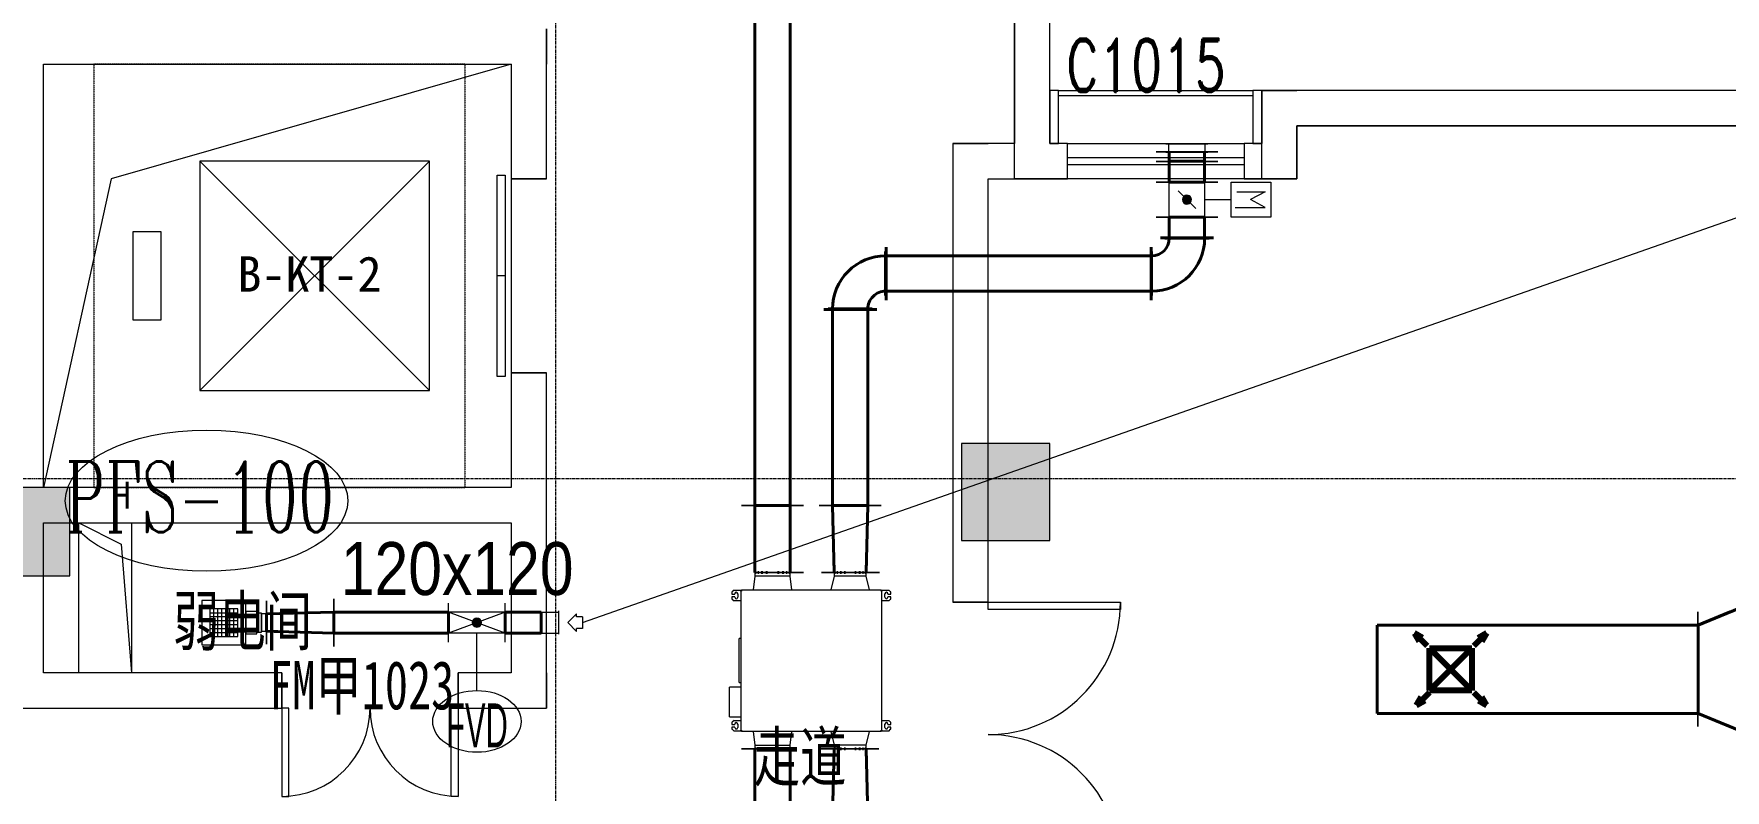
# Model space of a CAD drawing. Header units: millimetres. Extents: x 147592 to 200188, y -27981 to 8299.
# Drawn here: x 171046 to 180625, y -10465 to -6178 of the extents above; entities that cross this region are included whole.
import ezdxf

# ---------------------------------------------------------------- set-up
doc = ezdxf.new("R2010")
doc.units = ezdxf.units.MM
doc.linetypes.add('TJ Dash', pattern=[1.6, 1, -0.6])
doc.linetypes.add('轴网线', pattern=[22.24, 12.7, -3.18, 3.18, -3.18])
for name, color, linetype, lineweight in [('0-1', 7, 'Continuous', 5), ('M-EQPM-IDEN', 7, 'Continuous', 5), ('M-HVAC-CDFF-IDEN', 7, 'Continuous', 5)]:
    doc.layers.add(name, color=color, linetype=linetype, lineweight=lineweight)
for name, color, linetype, lineweight, true_color in [('0-2', 7, 'Continuous', 5, 0x515151), ('A-ANNO-NOTE-4', 7, 'Continuous', 5, 0xff8000), ('A-AREA-IDEN-1', 7, 'Continuous', 5, 0x515151), ('A-DETL-1', 7, 'Continuous', 5, 0x5151ff), ('A-DETL-GENF-1', 7, 'Continuous', 5, 0xa8a8a8), ('A-DETL-GENF-4', 7, 'Continuous', 13, 0xff8000), ('A-DETL-GENF-5', 7, 'Continuous', 5, 0xff8000), ('A-DETL-GENF-6', 3, 'Continuous', 80, 0x00ff00), ('A-DETL-GENF-7', 3, 'Continuous', 5, 0x00ff00), ('A-DETL-WIDE-1', 4, 'Continuous', 80, 0x00ffff), ('A-DETL-WIDE-3', 3, 'Continuous', 80, 0x00ff00), ('A-DETL-WIDE-5', 150, 'Continuous', 80, 0x007fff), ('A-DOOR-1', 7, 'Continuous', 5, 0x515151), ('A-DOOR-2', 7, 'Continuous', 5, 0x5151be), ('A-DOOR-IDEN-1', 7, 'Continuous', 5, 0x515151), ('A-FLOR-1', 7, 'Continuous', 5, 0x7f7f7f), ('A-GLAZ-1', 7, 'Continuous', 5, 0x515151), ('A-GLAZ-CWMG-1', 7, 'Continuous', 5, 0x515151), ('A-GLAZ-IDEN-1', 7, 'Continuous', 5, 0x515151), ('A-WALL-1', 7, 'Continuous', 5, 0x515151), ('G-ANNO-TEXT-1', 7, 'Continuous', 5, 0x515151), ('M-EQPM-1', 4, 'Continuous', 5, 0x00ffff), ('M-EQPM-2', 4, 'Continuous', 80, 0x00ffff), ('M-EQPM-IDEN-1', 3, 'Continuous', 5, 0x00ff00), ('M-HVAC-CDFF-1', 3, 'Continuous', 13, 0x00ff00), ('M-HVAC-CDFF-2', 7, 'Continuous', 13, 0xff8000), ('M-HVAC-CDFF-6', 150, 'Continuous', 80, 0x007fff), ('M-HVAC-DUCT-1', 7, 'Continuous', 40, 0xff8000), ('M-HVAC-DUCT-11', 3, 'Continuous', 80, 0x00ff00), ('M-HVAC-DUCT-12', 150, 'Continuous', 80, 0x007fff), ('M-HVAC-DUCT-13', 150, 'Continuous', 5, 0x007fff), ('M-HVAC-DUCT-2', 7, 'Continuous', 5, 0xff8000), ('M-HVAC-DUCT-3', 7, 'Continuous', 13, 0xff8000), ('M-HVAC-DUCT-4', 3, 'Continuous', 40, 0x00ff00), ('M-HVAC-DUCT-5', 3, 'Continuous', 5, 0x00ff00), ('M-HVAC-DUCT-6', 3, 'Continuous', 13, 0x00ff00), ('M-HVAC-DUCT-7', 6, 'Continuous', 40, 0xff00ff), ('M-HVAC-DUCT-8', 6, 'Continuous', 5, 0xff00ff), ('M-HVAC-DUCT-9', 150, 'Continuous', 40, 0x007fff), ('M-HVAC-DUCT-IDEN-1', 3, 'Continuous', 5, 0x00ff00), ('Q-SPCQ-1', 7, 'Continuous', 5, 0x515151), ('Q-SPCQ-2', 7, 'Continuous', 5, 0x51ffff), ('Q-SPCQ-3', 7, 'TJ Dash', 5, 0xff5151), ('S-GRID-1', 7, '轴网线', 5, 0x5151ff)]:
    doc.layers.add(name, color=color, linetype=linetype, lineweight=lineweight, true_color=true_color)
doc.styles.add('Arial Unicode MS', font='ARIALUNI.TTF', dxfattribs={"width": 0.5, "height": 250})
doc.styles.add('Complex', font='complex_.ttf', dxfattribs={"width": 0.6, "height": 400})
doc.styles.add('RomanD', font='romand__.ttf', dxfattribs={"width": 0.7, "height": 300})
doc.styles.add('TJ_FangSong_Narrow_1', font='', dxfattribs={"height": 300})
doc.styles.add('仿宋_3', font='', dxfattribs={"width": 0.7, "height": 275})
doc.styles.add('黑体', font='', dxfattribs={"height": 200})
doc.styles.get('TJ_FangSong_Narrow_1').set_extended_font_data('TJ_FangSong_Narrow')
doc.styles.get('仿宋_3').set_extended_font_data('FangSong')
doc.styles.get('黑体').set_extended_font_data('SimHei')

# ---------------------------------------------------------------- blocks, each defined once
blk = doc.blocks.new('电梯门 - 1100mm_入口宽度-1547718-10-004 四层空调通风平面图')
at = {"layer": 'Q-SPCQ-1'}
for p, q in [((-570, -180), (-570, -135)), ((-570, -135), (570, -135)), ((570, -180), (-570, -180)), ((0, -135), (0, -180)), ((570, -135), (570, -180))]:
    blk.add_line(p, q, dxfattribs=at)
blk = doc.blocks.new('左右推拉窗 - C1015-1399711-10-004 四层空调通风平面图')
at = {"layer": 'A-GLAZ-1'}
for p, q in [((-490.5, -166.9), (-490.5, 33.1)), ((-490.5, 33.1), (509.5, 33.1)), ((509.5, 33.1), (509.5, -166.9)), ((-490.5, -46.9), (509.5, -46.9)), ((509.5, -86.9), (-490.5, -86.9)), ((509.5, -166.9), (-490.5, -166.9))]:
    blk.add_line(p, q, dxfattribs=at)
blk = doc.blocks.new('TJ双扇平开门 - FMA1023-2632723-10-004 四层空调通风平面图')
at = {"layer": 'A-DOOR-1'}
for p, q in [((-500, 100), (-500, 600)), ((-500, 600), (-460, 600)), ((-460, 600), (-460, 100)), ((500, 600), (460, 600)), ((460, 600), (460, 100)), ((500, 100), (500, 600)), ((-460, 100), (-500, 100)), ((460, 100), (500, 100))]:
    blk.add_line(p, q, dxfattribs=at)
at = {"layer": 'A-DOOR-2'}
for centre, start, end in [((-500, 100), 0, 90), ((500, 100), 90, 180)]:
    blk.add_arc(centre, 500, start, end, dxfattribs=at)
blk = doc.blocks.new('TJ客梯 - 1300_1300 TYP2-2462550-10-004 四层空调通风平面图')
at = {"layer": 'Q-SPCQ-2'}
for p, q in [((250, 830), (-250, 830)), ((-250, 830), (-250, 670)), ((250, 670), (250, 830)), ((-250, 670), (250, 670)), ((-650, -850), (650, 450)), ((650, -850), (-650, 450)), ((650, 450), (-650, 450)), ((-650, 450), (-650, -850)), ((650, -850), (650, 450)), ((-650, -850), (650, -850))]:
    blk.add_line(p, q, dxfattribs=at)
at = {"layer": 'Q-SPCQ-3'}
for p, q in [((1200, 1050), (-1200, 1050)), ((-1200, 1050), (-1200, -1050)), ((1200, 1050), (-1200, 1050)), ((1200, -1050), (1200, 1050)), ((1200, -1050), (-1200, -1050)), ((1200, -1050), (-1200, -1050))]:
    blk.add_line(p, q, dxfattribs=at)
blk = doc.blocks.new('矩形竖梃 - 50_300mm 长方形-V72-10-004 四层空调通风平面图')
at = {"layer": 'A-GLAZ-CWMG-1'}
for p, q in [((-50, 0), (0, 0)), ((-50, -300), (-50, 0)), ((0, 0), (0, -300)), ((0, -300), (-50, -300))]:
    blk.add_line(p, q, dxfattribs=at)
blk = doc.blocks.new('矩形竖梃 - 50_300mm 长方形-V73-10-004 四层空调通风平面图')
at = {"layer": 'A-GLAZ-CWMG-1'}
for p, q in [((0, 0), (-50, 0)), ((-50, 0), (-50, -300)), ((0, -300), (0, 0)), ((-50, -300), (0, -300))]:
    blk.add_line(p, q, dxfattribs=at)
blk = doc.blocks.new('矩形竖梃 - 30mm 正方形-1917557-10-004 四层空调通风平面图')
at = {"layer": 'A-GLAZ-CWMG-1'}
for p, q in [((176850, -6500), (177950, -6500)), ((177950, -6530), (176850, -6530))]:
    blk.add_line(p, q, dxfattribs=at)
blk = doc.blocks.new('TJ双扇平开门 - M1523-1543865-10-004 四层空调通风平面图')
at = {"layer": 'A-DOOR-1'}
for p, q in [((-750, 100), (-750, 850)), ((-750, 850), (-710, 850)), ((-710, 850), (-710, 100)), ((750, 850), (710, 850)), ((710, 850), (710, 100)), ((750, 100), (750, 850)), ((-710, 100), (-750, 100)), ((710, 100), (750, 100))]:
    blk.add_line(p, q, dxfattribs=at)
at = {"layer": 'A-DOOR-2'}
for centre, start, end in [((-750, 100), 0, 90), ((750, 100), 90, 180)]:
    blk.add_arc(centre, 750, start, end, dxfattribs=at)
blk = doc.blocks.new('YXQH_AR_B9-20_rvt-1-10-004 四层空调通风平面图')
at = {"layer": 'A-DETL-GENF-1'}
h = blk.add_hatch(dxfattribs=at)
h.set_pattern_fill('FP_65', color=256, style=0, pattern_type=2)
h.set_pattern_definition([(7.754, (-466.58, -204.02), (12.15805, 332.8942), [3.353, -1548.768]), (7.754, (776.34, 218.05), (12.15805, 332.8942), [3.353, -1548.768]), (9.74, (363.8, 116.2), (0.0001, 1266.291), [3.353, -588.363]), (9.74, (339.6, 204.2), (0.0001, 1266.291), [3.353, -588.363]), (68.882, (225.66, -61.6), (-140.1373, 1041.8589), [3.353, -1089.337]), (68.882, (129, -106.5), (-140.1373, 1041.8589), [3.353, -1089.337]), (56.297, (-51.2, 131.2), (-734.4827, 622.86), [3.353, -470.742]), (56.297, (137.8, 331.9), (-734.4827, 622.86), [3.353, -470.742]), (137.416, (187.59, 94.08), (-3935.054568, 3543.459496), [73.913, -9804.313]), (8.512, (90.05, 79.41), (3117.572636, 564.982686), [98.632, -5356.38]), (236.294, (133.21, 144.14), (-4467.173774, -6768.804336), [77.802, -13192.636]), (128.267, (122.16, 220.01), (-6131.736673, 7665.37486), [53.462, -17810.517]), (9.74, (48.62, 207.58), (3069.14795, 643.06413), [74.582, -10350.37]), (233.414, (89.018, 261.96), (-20834.0959632, -28103.0884394), [67.74, -56173.655]), (67.8, (40.48, -52.28), (439.74679, 1441.63531), [50.851, -3807.912]), (307.846, (0, 0), (856.01581, -814.9391), [66.124, -2950.443]), (45, (0, 0), (-176.7767, 176.7767), []), (355, (0, 0), (578.509, 689.44), [60, -660]), (7.754, (0, 0), (12.15805, 332.8942), [3.353, -1548.768]), (7.754, (517.27, 396.9), (12.15805, 332.8942), [3.353, -1548.768]), (7.754, (1048.8, 804.78), (12.15805, 332.8942), [3.353, -1548.768]), (9.74, (-323, 0), (0.0001, 1266.291), [3.353, -588.363]), (9.74, (-83.4, -219.6), (0.0001, 1266.291), [3.353, -588.363]), (9.74, (298.5, -569.5), (0.0001, 1266.291), [3.353, -588.363]), (68.882, (645.7, -553.4), (-140.1373, 1041.8589), [3.353, -1089.337]), (68.882, (-12.15, -134.3), (-140.1373, 1041.8589), [3.353, -1089.337]), (68.882, (-223, 0), (-140.1373, 1041.8589), [3.353, -1089.337]), (56.297, (0, 0), (-734.4827, 622.86), [3.353, -470.742]), (56.297, (378.7, 49.9), (-734.4827, 622.86), [3.353, -470.742]), (56.297, (1010.3, 133), (-734.4827, 622.86), [3.353, -470.742])])
h.paths.add_polyline_path([(182900, -17650), (182950, -17650), (182950, -17150), (182450, -17150), (182450, -17650), (182750, -17650)], flags=0)
h.paths.add_polyline_path([(165043.6, -17650), (165500, -17650), (165500, -17150), (165000, -17150), (165000, -17650)], flags=0)
h.paths.add_polyline_path([(174100, -17650), (174275, -17650), (174275, -17150), (173750, -17150), (173750, -17650), (173900, -17650)], flags=0)
h.paths.add_polyline_path([(170750, -9250), (171250, -9250), (171250, -8750), (170750, -8750), (170750, -8950)], flags=0)
h.paths.add_polyline_path([(176334.7, -9050), (176800, -9050), (176800, -8500), (176300, -8500), (176300, -9050)], flags=0)
h.paths.add_polyline_path([(165000, -9000), (165500, -9000), (165500, -8500), (165000, -8500), (165000, -8753.4)], flags=0)
h.paths.add_polyline_path([(182500, -8950), (183000, -8950), (183000, -8450), (182500, -8450)], flags=0)
h.paths.add_polyline_path([(182750, -7000), (182950, -7000), (182950, -6500), (182550, -6500), (182550, -7000)], flags=0)
h.paths.add_polyline_path([(176200, -350), (176800, -350), (176800, 250), (176200, 250), (176200, -328.3)], flags=0)
h.paths.add_polyline_path([(165030.4, -250), (165500, -250), (165500, 250), (165000, 250), (165000, -250)], flags=0)
at = {"layer": '0-2'}
for p, q in [((173750, -6350), (171483.2, -7000)), ((171483.2, -7000), (171100, -8750)), ((171300, -8950), (171540.4, -9070.4)), ((171540.4, -9070.4), (171600, -9800))]:
    blk.add_line(p, q, dxfattribs=at)
at = {"layer": 'A-DETL-1'}
for p, q in [((176450, -8500), (176300, -8500)), ((176300, -8500), (176300, -9050)), ((176800, -8500), (176450, -8500)), ((176800, -9050), (176800, -8500)), ((171100, -8750), (170900, -8750)), ((171250, -8750), (171100, -8750)), ((171250, -8950), (171250, -8750)), ((171250, -9250), (171250, -8950)), ((176300, -9050), (176450, -9050)), ((176450, -9050), (176800, -9050)), ((170900, -9250), (171100, -9250)), ((171100, -9250), (171250, -9250))]:
    blk.add_line(p, q, dxfattribs=at)
at = {"layer": 'A-FLOR-1'}
for p, q in [((176600, -6800), (176600, -4750)), ((171100, -6350), (173750, -6350)), ((171100, -8750), (171100, -6350)), ((173750, -6350), (173750, -7000)), ((182750, -6700), (178200, -6700)), ((178200, -6700), (178200, -7000)), ((176600, -7000), (176600, -6800)), ((173750, -7000), (173750, -8100)), ((176900, -7000), (176600, -7000)), ((178200, -7000), (177900, -7000)), ((173750, -8100), (173750, -8750)), ((173750, -8750), (171100, -8750)), ((171300, -8950), (171600, -8950)), ((171300, -9800), (171300, -8950)), ((171600, -8950), (171600, -9800)), ((171600, -9800), (171300, -9800))]:
    blk.add_line(p, q, dxfattribs=at)
at = {"layer": 'A-WALL-1'}
for p, q in [((176800, -6800), (176800, -1350)), ((176800, -6500), (176800, -1350)), ((176600, -4750), (176600, -6800)), ((176600, -4750), (176600, -6800)), ((173950, -6350), (173950, -6150)), ((173950, -6150), (173950, -6350)), ((171100, -6350), (173750, -6350)), ((171100, -6350), (173750, -6350)), ((171100, -8750), (171100, -6350)), ((171100, -8750), (171100, -6350)), ((173750, -6350), (173750, -7000)), ((173750, -6350), (173750, -7000)), ((173950, -7000), (173950, -6350)), ((173950, -7000), (173950, -6350)), ((176800, -6800), (176800, -6500)), ((178200, -6500), (178000, -6500)), ((178000, -6500), (178000, -6800)), ((178000, -6500), (178200, -6500)), ((178000, -6500), (178000, -6800)), ((183150, -6500), (178200, -6500)), ((183150, -6500), (178200, -6500)), ((178200, -6700), (182750, -6700)), ((178200, -6700), (182750, -6700)), ((178200, -7000), (178200, -6700)), ((178200, -7000), (178200, -6700)), ((176450, -6800), (176250, -6800)), ((176250, -6800), (176250, -9400)), ((176250, -6800), (176450, -6800)), ((176250, -6800), (176250, -9400)), ((176600, -6800), (176450, -6800)), ((176600, -6800), (176450, -6800)), ((176900, -6800), (176800, -6800)), ((176850, -6800), (176800, -6800)), ((176900, -6800), (176850, -6800)), ((178000, -6800), (177900, -6800)), ((177950, -6800), (177900, -6800)), ((178000, -6800), (177950, -6800)), ((178000, -7000), (178000, -6800)), ((173750, -7000), (173950, -7000)), ((173950, -7000), (173750, -7000)), ((176450, -9400), (176450, -7000)), ((176450, -9400), (176450, -7000)), ((176450, -7000), (176600, -7000)), ((176450, -7000), (176600, -7000)), ((176600, -7000), (176800, -7000)), ((176800, -7000), (176600, -7000)), ((176800, -7000), (176900, -7000)), ((176800, -7000), (176900, -7000)), ((177900, -7000), (178000, -7000)), ((177900, -7000), (178000, -7000)), ((178000, -7000), (178200, -7000)), ((178200, -7000), (178000, -7000)), ((173950, -8100), (173750, -8100)), ((173750, -8100), (173750, -8750)), ((173750, -8100), (173950, -8100)), ((173750, -8100), (173750, -8750)), ((173950, -9800), (173950, -8100)), ((173950, -9800), (173950, -8100)), ((173750, -8750), (171100, -8750)), ((173750, -8750), (171100, -8750)), ((171100, -8950), (173750, -8950)), ((171100, -8950), (173750, -8950)), ((171100, -9800), (171100, -8950)), ((171100, -9800), (171100, -8950)), ((173750, -8950), (173750, -9800)), ((173750, -8950), (173750, -9800)), ((176250, -9400), (176450, -9400)), ((176450, -9400), (176250, -9400)), ((172450, -9800), (171100, -9800)), ((172450, -9800), (171100, -9800)), ((172450, -10000), (172450, -9800)), ((172450, -9800), (172450, -10000)), ((173750, -9800), (173450, -9800)), ((173450, -9800), (173450, -10000)), ((173450, -10000), (173450, -9800)), ((173750, -9800), (173450, -9800)), ((173950, -10000), (173950, -9800)), ((173950, -9800), (173950, -10000)), ((169550, -10000), (172450, -10000)), ((169550, -10000), (172450, -10000)), ((173450, -10000), (173950, -10000)), ((173450, -10000), (173950, -10000))]:
    blk.add_line(p, q, dxfattribs=at)
at = {"layer": 'S-GRID-1'}
for p, q in [((174000, 7499.5), (174000, -27181.2)), ((199000.7, -8700), (148525.8, -8700))]:
    blk.add_line(p, q, dxfattribs=at)
at = {"layer": '0-2'}
for name, p, rotation in [('TJ客梯 - 1300_1300 TYP2-2462550-10-004 四层空调通风平面图', (172436.5, -7550), 89.99999999999878), ('电梯门 - 1100mm_入口宽度-1547718-10-004 四层空调通风平面图', (173850, -7550), 270), ('TJ双扇平开门 - M1523-1543865-10-004 四层空调通风平面图', (176350, -10150), 270), ('TJ双扇平开门 - FMA1023-2632723-10-004 四层空调通风平面图', (172950, -9900), 180)]:
    blk.add_blockref(name, p, dxfattribs=dict(at, rotation=rotation))
at = {"layer": '0-2', "extrusion": (0, 0, -1)}
blk.add_blockref('矩形竖梃 - 50_300mm 长方形-V72-10-004 四层空调通风平面图', (-176800, -6500), dxfattribs=at)
at = {"layer": '0-2'}
for name, p in [('矩形竖梃 - 30mm 正方形-1917557-10-004 四层空调通风平面图', (0, 0)), ('矩形竖梃 - 50_300mm 长方形-V73-10-004 四层空调通风平面图', (178000, -6500)), ('左右推拉窗 - C1015-1399711-10-004 四层空调通风平面图', (177390.5, -6833.1))]:
    blk.add_blockref(name, p, dxfattribs=at)
at = {"layer": 'A-AREA-IDEN-1', "char_height": 275, "attachment_point": 1, "style": '仿宋_3'}
for s, insert, width in [('弱电间', (171834, -9368.5), 1043.797), ('走道', (175122.9, -10137.9), 695.865)]:
    blk.add_mtext(s, dxfattribs=dict(at, insert=insert, width=width))
at = {"layer": 'A-DOOR-IDEN-1', "insert": (172378.8, -9731.8), "char_height": 275, "width": 1391.729, "attachment_point": 1, "style": '仿宋_3'}
blk.add_mtext('FM甲1023', dxfattribs=at)
at = {"layer": 'A-GLAZ-IDEN-1', "insert": (176890, -6206.5), "char_height": 300, "width": 1217.763, "attachment_point": 1, "style": 'RomanD'}
blk.add_mtext('C1015', dxfattribs=at)
at = {"layer": 'G-ANNO-TEXT-1', "insert": (172199, -7439.5), "char_height": 200, "width": 1106.329, "attachment_point": 1, "style": '黑体'}
blk.add_mtext('B-KT-2', dxfattribs=at)
blk = doc.blocks.new('M_VD吊顶导管式风机 - PFS-100-2905593-10-004 四层空调通风平面图')
at = {"layer": 'M-EQPM-1'}
for p, q in [((125, 125), (-125, 125)), ((-125, 125), (-125, -125)), ((125, -125), (125, 125)), ((79, 79), (-79, 79)), ((-79, 79), (-79, -79)), ((-79, 56.4), (79, 56.4)), ((-79, 33.9), (79, 33.9)), ((-79, 11.3), (79, 11.3)), ((-56.4, -79), (-56.4, 79)), ((-33.9, -79), (-33.9, 79)), ((-11.3, -79), (-11.3, 79)), ((11.3, -79), (11.3, 79)), ((33.9, -79), (33.9, 79)), ((56.4, -79), (56.4, 79)), ((79, -79), (79, 79)), ((187, 63), (125, 63)), ((125, 63), (125, -63)), ((187, -63), (187, 63)), ((212, 54), (187, 54)), ((187, 54), (187, -54)), ((212, -54), (212, 54)), ((242, 49), (212, 49)), ((212, 49), (212, -49)), ((-79, -11.3), (79, -11.3)), ((-79, -33.9), (79, -33.9)), ((-79, -56.4), (79, -56.4)), ((-79, -79), (79, -79)), ((125, -63), (187, -63)), ((187, -54), (212, -54)), ((212, -49), (242, -49)), ((-125, -125), (125, -125))]:
    blk.add_line(p, q, dxfattribs=at)
blk = doc.blocks.new('过渡件_天圆地方_长度 - 45 度-2905594-10-004 四层空调通风平面图')
at = {"layer": 'M-HVAC-DUCT-1'}
for p, q in [((380, 49), (0, 60)), ((0, -60), (0, 60)), ((293.7, 51.5), (380, 49)), ((380, 49), (380, 0)), ((380, 0), (380, -49)), ((0, -60), (380, -49)), ((380, -49), (293.7, -51.5))]:
    blk.add_line(p, q, dxfattribs=at)
at = {"layer": 'M-HVAC-DUCT-2'}
for p, q in [((0, 135), (0, 60)), ((0, -135), (0, 135)), ((380, -124), (380, 121.9)), ((380, 121.9), (380, 49.8)), ((0, -60), (0, -135)), ((380, -49.3), (380, -124))]:
    blk.add_line(p, q, dxfattribs=at)
blk = doc.blocks.new('AH_单层格栅风口_叶片水平 - 标准-2905595-10-004 四层空调通风平面图')
at = {"layer": 'M-HVAC-CDFF-2'}
for p, q in [((173920, -9455.2), (174020, -9455.2)), ((174020, -9581.2), (174020, -9449.2)), ((174070, -9515.2), (174120, -9465.2)), ((174120, -9481.9), (174120, -9465.2)), ((174153.3, -9481.9), (174120, -9481.9)), ((174153.3, -9481.9), (174153.3, -9548.5)), ((173920, -9575.2), (174020, -9575.2)), ((174070, -9515.2), (174120, -9565.2)), ((174120, -9565.2), (174120, -9548.5)), ((174153.3, -9548.5), (174120, -9548.5))]:
    blk.add_line(p, q, dxfattribs=at)
blk = doc.blocks.new('防火阀_70_-矩形 - FVD-V81-10-004 四层空调通风平面图')
at = {"layer": 'A-DETL-GENF-4'}
blk.add_hatch(color=256, dxfattribs=at).paths.add_polyline_path([(0, 25), (-6.5, 24.1), (-12.5, 21.7), (-17.7, 17.7), (-21.7, 12.5), (-24.1, 6.5), (-25, 0), (-24.1, -6.5), (-21.7, -12.5), (-17.7, -17.7), (-12.5, -21.7), (-6.5, -24.1), (0, -25), (6.5, -24.1), (12.5, -21.7), (17.7, -17.7), (21.7, -12.5), (24.1, -6.5), (25, 0), (24.1, 6.5), (21.7, 12.5), (17.7, 17.7), (12.5, 21.7), (6.5, 24.1)], flags=0)
at = {"layer": 'A-DETL-GENF-5'}
for p, q in [((-160, 110), (-160, -110)), ((160, 110), (160, -110)), ((-160, -60), (160, 60)), ((-160, 60), (160, -60)), ((-160, 60), (160, 60)), ((-160, -60), (160, -60))]:
    blk.add_line(p, q, dxfattribs=at)
blk.add_circle((0, 0), 25, dxfattribs=at)
for start, end in [(360, 180), (180, 360)]:
    blk.add_arc((0, 0), 25, start, end, dxfattribs=at)
at = {"layer": 'M-HVAC-DUCT-3'}
blk.add_line((0, 385), (0, 60), dxfattribs=at)
blk = doc.blocks.new('过渡件_天圆地方_长度 - 45 度-V87-10-004 四层空调通风平面图')
at = {"layer": 'M-HVAC-DUCT-1'}
for p, q in [((380, 100), (0, 100)), ((0, -100), (0, 100)), ((289.2, 100), (380, 100)), ((380, 95.1), (380, 92.7)), ((380, 83.5), (380, 77)), ((380, 63.8), (380, 55.1)), ((380, 37.5), (380, 28)), ((380, -28.7), (380, -37.5)), ((380, -55.1), (380, -63.8)), ((380, -77), (380, -83.5)), ((380, -92.7), (380, -95.1)), ((0, -100), (380, -100)), ((380, -100), (289, -100))]:
    blk.add_line(p, q, dxfattribs=at)
at = {"layer": 'M-HVAC-DUCT-2'}
for p, q in [((0, 100), (0, 175)), ((0, 175), (0, -175)), ((380, 175), (380, -100.2)), ((380, 100.2), (380, 175)), ((0, -175), (0, -100))]:
    blk.add_line(p, q, dxfattribs=at)
blk = doc.blocks.new('W_外墙防雨百叶 - W_外墙防雨百叶-V82-10-004 四层空调通风平面图')
at = {"layer": 'M-HVAC-CDFF-1'}
for p, q in [((119.05, 51), (-119.05, 51)), ((-119.05, 51), (-119.05, 47.825)), ((-119.05, 47.825), (119.05, 47.825)), ((119.05, 3.175), (-119.05, 3.175)), ((-119.05, 3.175), (-119.05, 0)), ((-119.05, 0), (119.05, 0)), ((-103.175, 47.825), (-103.175, 3.175)), ((103.175, 47.825), (103.175, 3.175)), ((119.05, 51), (119.05, 47.825)), ((119.05, 3.175), (119.05, 0))]:
    blk.add_line(p, q, dxfattribs=at)
blk = doc.blocks.new('电动多叶调节风阀-矩形 - 标准-2993459-10-004 四层空调通风平面图')
at = {"layer": 'A-DETL-GENF-6'}
blk.add_hatch(color=256, dxfattribs=at).paths.add_polyline_path([(0, -25), (6.5, -24.1), (12.5, -21.7), (17.7, -17.7), (21.7, -12.5), (24.1, -6.5), (25, 0), (24.1, 6.5), (21.7, 12.5), (17.7, 17.7), (12.5, 21.7), (6.5, 24.1), (0, 25), (-6.5, 24.1), (-12.5, 21.7), (-17.7, 17.7), (-21.7, 12.5), (-24.1, 6.5), (-25, 0), (-24.1, -6.5), (-21.7, -12.5), (-17.7, -17.7), (-12.5, -21.7), (-6.5, -24.1)], flags=0)
at = {"layer": 'A-DETL-GENF-7'}
blk.add_line((-49.5, -49.5), (49.5, 49.5), dxfattribs=at)
for start, end in [(360, 180), (180, 360)]:
    blk.add_arc((0, 0), 25, start, end, dxfattribs=at)
at = {"layer": 'M-HVAC-DUCT-6'}
for p, q in [((-100, 250), (-100, 475)), ((-100, 475), (100, 475)), ((-45, 443), (0, 360.4)), ((-45, 282), (-45, 443)), ((45, 443), (0, 360.4)), ((45, 273), (45, 443)), ((100, 475), (100, 250)), ((100, 250), (-100, 250)), ((0, 100), (0, 250)), ((-100, 100), (-100, 175)), ((-100, 175), (-100, -175)), ((-100, -100), (-100, 100)), ((-100, 100), (100, 100)), ((-100, 100), (100, 100)), ((100, 100), (100, 175)), ((100, 175), (100, -175)), ((100, 100), (100, -100)), ((-100, -175), (-100, -100)), ((100, -100), (-100, -100)), ((100, -100), (-100, -100)), ((100, -175), (100, -100))]:
    blk.add_line(p, q, dxfattribs=at)
blk = doc.blocks.new('弯头_矩形弯头_弧形_法兰 - 1_0 W-V86-10-004 四层空调通风平面图')
at = {"layer": 'M-HVAC-DUCT-4'}
for p, q in [((-150, 203), (-125, 203)), ((150, 203), (-150, 203)), ((-125, 203), (125, 203)), ((-125, 200), (-125, 203)), ((125, 200), (-125, 200)), ((125, 203), (125, 200)), ((125, 203), (150, 203)), ((-203, 125), (-203, 150)), ((-203, 150), (-203, -150)), ((-203, -125), (-203, 125)), ((-203, 125), (-200, 125)), ((-200, 125), (-200, -125)), ((-203, -150), (-203, -125)), ((-200, -125), (-203, -125))]:
    blk.add_line(p, q, dxfattribs=at)
for radius in [100, 300]:
    blk.add_arc((-200, 200), radius, 270, 0, dxfattribs=at)
blk = doc.blocks.new('过渡件_天圆地方_长度 - 45 度-V88-10-004 四层空调通风平面图')
at = {"layer": 'M-HVAC-DUCT-4'}
for p, q in [((380, 90), (0, 100)), ((0, -100), (0, 100)), ((292.6, 92.3), (380, 90)), ((380, 85.6), (380, 83.4)), ((380, 75.1), (380, 69.3)), ((380, 57.4), (380, 49.6)), ((380, 33.7), (380, 25.8)), ((0, -100), (380, -90)), ((380, -90), (292.6, -92.3)), ((380, -25.8), (380, -33.7)), ((380, -49.6), (380, -57.4)), ((380, -69.3), (380, -75.1)), ((380, -83.4), (380, -85.6))]:
    blk.add_line(p, q, dxfattribs=at)
at = {"layer": 'M-HVAC-DUCT-5'}
for p, q in [((0, 100), (0, 175)), ((0, 175), (0, -175)), ((380, 165), (380, -162.7)), ((380, 90.2), (380, 165)), ((380, -162.7), (380, -91.2)), ((0, -175), (0, -100))]:
    blk.add_line(p, q, dxfattribs=at)
blk = doc.blocks.new('过渡件_天圆地方_长度 - 45 度-V90-10-004 四层空调通风平面图')
at = {"layer": 'M-HVAC-DUCT-4'}
for p, q in [((380, 100), (0, 100)), ((0, -100), (0, 100)), ((289.2, 100), (380, 100)), ((380, 95.1), (380, 92.7)), ((380, 83.5), (380, 77)), ((380, 63.8), (380, 55.1)), ((380, 37.5), (380, 28.7)), ((380, -28), (380, -37.5)), ((380, -55.1), (380, -63.8)), ((380, -77), (380, -83.5)), ((380, -92.7), (380, -95.1)), ((0, -100), (380, -100)), ((380, -100), (289, -100))]:
    blk.add_line(p, q, dxfattribs=at)
at = {"layer": 'M-HVAC-DUCT-5'}
for p, q in [((0, 100), (0, 175)), ((0, 175), (0, -175)), ((380, 175), (380, -100.2)), ((380, 100.2), (380, 175)), ((0, -175), (0, -100))]:
    blk.add_line(p, q, dxfattribs=at)
blk = doc.blocks.new('过渡件_天圆地方_长度 - 45 度-V91-10-004 四层空调通风平面图')
at = {"layer": 'M-HVAC-DUCT-7'}
for p, q in [((380, 90), (0, 100)), ((0, -100), (0, 100)), ((292.6, 92.3), (380, 90)), ((380, 85.6), (380, 83.4)), ((380, 75.1), (380, 69.3)), ((380, 57.4), (380, 49.6)), ((380, 33.7), (380, 25.8)), ((0, -100), (380, -90)), ((380, -90), (292.6, -92.3)), ((380, -25.8), (380, -33.7)), ((380, -49.6), (380, -57.4)), ((380, -69.3), (380, -75.1)), ((380, -83.4), (380, -85.6))]:
    blk.add_line(p, q, dxfattribs=at)
at = {"layer": 'M-HVAC-DUCT-8'}
for p, q in [((0, 100), (0, 175)), ((0, 175), (0, -175)), ((380, 165), (380, -162.7)), ((380, 90.2), (380, 165)), ((380, -162.7), (380, -91.2)), ((0, -175), (0, -100))]:
    blk.add_line(p, q, dxfattribs=at)
blk = doc.blocks.new('M_全热交换器-VAM系列普通型 - VAM400GMVE-2980513-10-004 四层空调通风平面图')
at = {"layer": 'A-DETL-WIDE-1'}
for p, q in [((-124.6, -408), (-124.7, -408)), ((-124.7, -408), (-124.6, -408)), ((124.6, -408), (124.7, -408)), ((124.7, -408), (124.6, -408)), ((149.7, -464), (149.5, -464)), ((319.2, -464), (319, -464))]:
    blk.add_line(p, q, dxfattribs=at)
at = {"layer": 'M-EQPM-1'}
for p, q in [((-389.2, 448), (-399.2, 438)), ((-399.2, 402), (-399.2, 438)), ((-399.2, 400), (-399.2, 402)), ((-399.2, 400), (-394.2, 400)), ((-394.2, 400), (-399.2, 400)), ((-399.2, 395), (-399.2, -395)), ((394.2, 400), (-394.2, 400)), ((-376.2, 450), (-389.2, 450)), ((-389.2, 450), (-389.2, 448)), ((-376.2, 450), (-389.2, 450)), ((-379.2, 433), (-376.2, 433)), ((-359.2, 417), (-379.2, 417)), ((-376.2, 448), (-376.2, 450)), ((-376.2, 433), (-376.2, 448)), ((-349.2, 450), (-362.2, 450)), ((-362.2, 450), (-362.2, 448)), ((-349.2, 450), (-362.2, 450)), ((-362.2, 448), (-362.2, 433)), ((-362.2, 433), (-359.2, 433)), ((-349.2, 448), (-349.2, 450)), ((-339.2, 438), (-349.2, 448)), ((-339.2, 438), (-339.2, 402)), ((-339.2, 402), (-339.2, 400)), ((349.2, 448), (339.2, 438)), ((339.2, 402), (339.2, 438)), ((339.2, 400), (339.2, 402)), ((362.2, 450), (349.2, 450)), ((349.2, 450), (349.2, 448)), ((362.2, 450), (349.2, 450)), ((359.2, 433), (362.2, 433)), ((379.2, 417), (359.2, 417)), ((362.2, 448), (362.2, 450)), ((362.2, 433), (362.2, 448)), ((389.2, 450), (376.2, 450)), ((376.2, 450), (376.2, 448)), ((389.2, 450), (376.2, 450)), ((376.2, 448), (376.2, 433)), ((376.2, 433), (379.2, 433)), ((389.2, 448), (389.2, 450)), ((399.2, 438), (389.2, 448)), ((394.2, 400), (399.2, 400)), ((399.2, 400), (394.2, 400)), ((399.2, 438), (399.2, 402)), ((399.2, 402), (399.2, 400)), ((399.2, -395), (399.2, 395)), ((-479, 310), (-499, 310)), ((-499, 306), (-499, 310)), ((-499, 295.4), (-499, 303.5)), ((-499, 277.3), (-499, 289.4)), ((-402.2, 330), (-479, 310)), ((-479, 310), (-479, 130)), ((-399.2, 345), (-402.2, 345)), ((-402.2, 95), (-402.2, 345)), ((402.2, 345), (399.2, 345)), ((402.2, 345), (402.2, 95)), ((479, 310), (402.2, 330)), ((499, 310), (479, 310)), ((479, 310), (479, 130)), ((499, 310), (499, 306)), ((499, 303.5), (499, 295.3)), ((499, 289.4), (499, 277.3)), ((-499, 253.7), (-499, 269.6)), ((-499, 194), (-499, 246)), ((499, 269.6), (499, 253.7)), ((499, 246), (499, 194)), ((-499, 170.4), (-499, 186.3)), ((-499, 150.6), (-499, 162.7)), ((-499, 136.5), (-499, 144.7)), ((-499, 130), (-499, 133.1)), ((-499, 130), (-479, 130)), ((-479, 130), (-402.2, 110)), ((402.2, 110), (479, 130)), ((479, 130), (499, 130)), ((499, 186.3), (499, 170.4)), ((499, 162.7), (499, 150.6)), ((499, 144.6), (499, 136.5)), ((499, 133.1), (499, 130)), ((-402.2, 95), (-399.2, 95)), ((399.2, 95), (402.2, 95)), ((-399.2, -95), (-402.2, -95)), ((-402.2, -345), (-402.2, -95)), ((402.2, -95), (399.2, -95)), ((402.2, -95), (402.2, -345)), ((-479, -120), (-499, -120)), ((-499, -124.5), (-499, -120)), ((-499, -136.6), (-499, -128.2)), ((-499, -155.9), (-499, -144.1)), ((-499, -182.6), (-499, -164.9)), ((-402.2, -110), (-479, -120)), ((-479, -120), (-479, -320)), ((479, -120), (402.2, -110)), ((499, -120), (479, -120)), ((479, -320), (479, -120)), ((499, -120), (499, -124.5)), ((499, -127.3), (499, -136.6)), ((499, -142.9), (499, -156.3)), ((499, -164.9), (499, -182.6)), ((-499, -248.7), (-499, -192)), ((-499, -275.1), (-499, -257.4)), ((-499, -297.1), (-499, -283.7)), ((499, -192), (499, -248.7)), ((499, -257.4), (499, -275.1)), ((499, -284.1), (499, -295.9)), ((-499, -312.7), (-499, -303.4)), ((-499, -320), (-499, -316.6)), ((-499, -320), (-479, -320)), ((-479, -320), (-402.2, -330)), ((-402.2, -345), (-399.2, -345)), ((399.2, -345), (402.2, -345)), ((402.2, -330), (479, -320)), ((479, -320), (499, -320)), ((499, -303.4), (499, -311.8)), ((499, -316.6), (499, -320)), ((-394.2, -400), (-399.2, -400)), ((-399.2, -402), (-399.2, -400)), ((-399.2, -400), (-394.2, -400)), ((-399.2, -438), (-399.2, -402)), ((-399.2, -438), (-389.2, -448)), ((-394.2, -400), (-124.1, -400)), ((-389.2, -448), (-389.2, -450)), ((-389.2, -450), (-376.2, -450)), ((-389.2, -450), (-376.2, -450)), ((-379.2, -417), (-359.2, -417)), ((-376.2, -433), (-379.2, -433)), ((-376.2, -448), (-376.2, -433)), ((-376.2, -450), (-376.2, -448)), ((-359.2, -433), (-362.2, -433)), ((-362.2, -433), (-362.2, -448)), ((-362.2, -448), (-362.2, -450)), ((-362.2, -450), (-349.2, -450)), ((-362.2, -450), (-349.2, -450)), ((-349.2, -448), (-339.2, -438)), ((-349.2, -450), (-349.2, -448)), ((-339.2, -400), (-339.2, -402)), ((-339.2, -402), (-339.2, -438)), ((-124.7, -400), (-124.7, -408)), ((-124.7, -400), (-119.7, -400)), ((-119.7, -408), (-124.7, -408)), ((-124.7, -408), (-124.1, -408)), ((-119.7, -400), (119.7, -400)), ((119.7, -408), (-119.7, -408)), ((119.7, -400), (124.7, -400)), ((124.7, -408), (119.7, -408)), ((124.1, -400), (149.7, -400)), ((124.1, -408), (124.7, -408)), ((124.7, -408), (124.7, -400)), ((149.5, -400), (149.5, -464)), ((149.5, -400), (154.5, -400)), ((149.5, -464), (149.5, -464.2)), ((154.5, -464), (149.5, -464)), ((184.5, -464.2), (149.5, -464.2)), ((154.5, -400), (314.2, -400)), ((314.2, -464), (154.5, -464)), ((171.3, -464.2), (171.3, -464.4)), ((180.3, -464.4), (171.3, -464.4)), ((178.4, -464.2), (178.4, -464.4)), ((194, -464.4), (178.4, -464.4)), ((178.9, -464.2), (178.9, -464.4)), ((184.4, -464.4), (178.9, -464.4)), ((180.3, -464.2), (180.3, -464.4)), ((188.6, -464.4), (180.3, -464.4)), ((184.4, -464.2), (184.4, -464.4)), ((186.4, -464.4), (184.4, -464.4)), ((184.5, -464), (184.5, -464.2)), ((219.5, -464.2), (184.5, -464.2)), ((185, -464.2), (185, -464.4)), ((186.4, -464.2), (186.4, -464.4)), ((187.9, -464.2), (187.9, -464.4)), ((192.7, -464.4), (187.9, -464.4)), ((188.6, -464.4), (188.6, -464.2)), ((192.7, -464.2), (192.7, -464.4)), ((194, -464.2), (194, -464.4)), ((219.5, -464.2), (219.5, -464)), ((314.2, -400), (319.2, -400)), ((319.2, -464), (314.2, -464)), ((319, -400), (394.2, -400)), ((319.2, -464), (319.2, -400)), ((339.2, -402), (339.2, -400)), ((339.2, -438), (339.2, -402)), ((339.2, -438), (349.2, -448)), ((349.2, -448), (349.2, -450)), ((349.2, -450), (362.2, -450)), ((349.2, -450), (362.2, -450)), ((359.2, -417), (379.2, -417)), ((362.2, -433), (359.2, -433)), ((362.2, -448), (362.2, -433)), ((362.2, -450), (362.2, -448)), ((379.2, -433), (376.2, -433)), ((376.2, -433), (376.2, -448)), ((376.2, -448), (376.2, -450)), ((376.2, -450), (389.2, -450)), ((376.2, -450), (389.2, -450)), ((389.2, -448), (399.2, -438)), ((389.2, -450), (389.2, -448)), ((399.2, -400), (394.2, -400)), ((394.2, -400), (399.2, -400)), ((399.2, -400), (399.2, -402)), ((399.2, -402), (399.2, -438))]:
    blk.add_line(p, q, dxfattribs=at)
for centre, start, end in [((-379.2, 425), 90, 270), ((-359.2, 425), 270, 90), ((359.2, 425), 90, 270), ((379.2, 425), 270, 90), ((-379.2, -425), 90, 270), ((-359.2, -425), 270, 90), ((359.2, -425), 90, 270), ((379.2, -425), 270, 90)]:
    blk.add_arc(centre, 8, start, end, dxfattribs=at)
for points, knots in [([(-399.2, 395), (-399.2, 395.3), (-399.1, 395.9), (-398.9, 396.7), (-398.7, 397.3), (-398.3, 397.9), (-398, 398.3), (-397.7, 398.5)], [0, 0, 0, 0, 0.25, 0.5, 0.625, 0.75, 1, 1, 1, 1]), ([(-397.7, 398.5), (-397.5, 398.8), (-397.1, 399.1), (-396.5, 399.5), (-395.9, 399.7), (-395.1, 399.9), (-394.5, 400), (-394.2, 400)], [0, 0, 0, 0, 0.25, 0.375, 0.5, 0.75, 1, 1, 1, 1]), ([(-394.2, 395), (-394.5, 395.3), (-395.1, 395.9), (-395.9, 396.7), (-396.5, 397.3), (-397.1, 397.9), (-397.5, 398.3), (-397.7, 398.5)], [0, 0, 0, 0, 0.25, 0.5, 0.625, 0.75, 1, 1, 1, 1]), ([(394.2, 400), (394.5, 400), (395.1, 399.9), (395.9, 399.7), (396.5, 399.5), (397.1, 399.1), (397.5, 398.8), (397.7, 398.5)], [0, 0, 0, 0, 0.25, 0.5, 0.625, 0.75, 1, 1, 1, 1]), ([(397.7, 398.5), (397.5, 398.3), (397.1, 397.9), (396.5, 397.3), (395.9, 396.7), (395.1, 395.9), (394.5, 395.3), (394.2, 395)], [0, 0, 0, 0, 0.25, 0.375, 0.5, 0.75, 1, 1, 1, 1]), ([(397.7, 398.5), (398, 398.3), (398.3, 397.9), (398.7, 397.3), (398.9, 396.7), (399.1, 395.9), (399.2, 395.3), (399.2, 395)], [0, 0, 0, 0, 0.25, 0.375, 0.5, 0.75, 1, 1, 1, 1]), ([(-397.7, -398.5), (-398, -398.3), (-398.3, -397.9), (-398.7, -397.3), (-398.9, -396.7), (-399.1, -395.9), (-399.2, -395.3), (-399.2, -395)], [0, 0, 0, 0, 0.25, 0.375, 0.5, 0.75, 1, 1, 1, 1]), ([(-397.7, -398.5), (-397.5, -398.3), (-397.1, -397.9), (-396.5, -397.3), (-395.9, -396.7), (-395.1, -395.9), (-394.5, -395.3), (-394.2, -395)], [0, 0, 0, 0, 0.25, 0.375, 0.5, 0.75, 1, 1, 1, 1]), ([(-394.2, -400), (-394.5, -400), (-395.1, -399.9), (-395.9, -399.7), (-396.5, -399.5), (-397.1, -399.1), (-397.5, -398.8), (-397.7, -398.5)], [0, 0, 0, 0, 0.25, 0.5, 0.625, 0.75, 1, 1, 1, 1]), ([(394.2, -395), (394.5, -395.3), (395.1, -395.9), (395.9, -396.7), (396.5, -397.3), (397.1, -397.9), (397.5, -398.3), (397.7, -398.5)], [0, 0, 0, 0, 0.25, 0.5, 0.625, 0.75, 1, 1, 1, 1]), ([(397.7, -398.5), (397.5, -398.8), (397.1, -399.1), (396.5, -399.5), (395.9, -399.7), (395.1, -399.9), (394.5, -400), (394.2, -400)], [0, 0, 0, 0, 0.25, 0.375, 0.5, 0.75, 1, 1, 1, 1]), ([(399.2, -395), (399.2, -395.3), (399.1, -395.9), (398.9, -396.7), (398.7, -397.3), (398.3, -397.9), (398, -398.3), (397.7, -398.5)], [0, 0, 0, 0, 0.25, 0.5, 0.625, 0.75, 1, 1, 1, 1])]:
    blk.add_open_spline(points, degree=3, knots=knots, dxfattribs=at)
blk = doc.blocks.new('C4_方形散流器 - 240x240-876803-10-004 四层空调通风平面图')
at = {"layer": 'A-DETL-WIDE-5'}
for p, q in [((-158.4, 177.6), (-204, 204)), ((-204, 204), (-177.6, 158.4)), ((-132, 132), (-204, 204)), ((-158.4, 177.6), (-204, 204)), ((-204, 204), (-177.6, 158.4)), ((120, 132), (192, 204)), ((146.4, 177.6), (192, 204)), ((192, 204), (146.4, 177.6)), ((192, 204), (165.6, 158.4)), ((165.6, 158.4), (192, 204)), ((-177.6, 177.6), (-158.4, 177.6)), ((-177.6, 158.4), (-177.6, 177.6)), ((-177.6, 158.4), (-177.6, 177.6)), ((-177.6, 177.6), (-158.4, 177.6)), ((120, 120), (-120, -120)), ((-120, 120), (120, -120)), ((-120, -120), (-120, 120)), ((-120, 120), (120, 120)), ((120, 120), (120, -120)), ((165.6, 177.6), (146.4, 177.6)), ((146.4, 177.6), (165.6, 177.6)), ((165.6, 158.4), (165.6, 177.6)), ((165.6, 177.6), (165.6, 158.4)), ((-132, -132), (-204, -204)), ((-204, -204), (-177.6, -158.4)), ((-177.6, -158.4), (-204, -204)), ((-158.4, -177.6), (-204, -204)), ((-204, -204), (-158.4, -177.6)), ((-177.6, -158.4), (-177.6, -177.6)), ((-177.6, -177.6), (-177.6, -158.4)), ((-177.6, -177.6), (-158.4, -177.6)), ((-158.4, -177.6), (-177.6, -177.6)), ((120, -120), (-120, -120)), ((132, -132), (204, -204)), ((177.6, -177.6), (158.4, -177.6)), ((158.4, -177.6), (204, -204)), ((177.6, -177.6), (158.4, -177.6)), ((158.4, -177.6), (204, -204)), ((177.6, -158.4), (177.6, -177.6)), ((204, -204), (177.6, -158.4)), ((177.6, -158.4), (177.6, -177.6)), ((204, -204), (177.6, -158.4))]:
    blk.add_line(p, q, dxfattribs=at)
blk = doc.blocks.new('过渡件_矩形变径管_角度_法兰 - 45 度-V98-10-004 四层空调通风平面图')
at = {"layer": 'A-DETL-WIDE-5'}
for p, q in [((365.1, 398.8), (368, 400)), ((368, -400), (365.1, -398.8))]:
    blk.add_line(p, q, dxfattribs=at)
at = {"layer": 'M-HVAC-DUCT-13'}
for p, q in [((368.1, 475), (368.1, 400)), ((368.1, -475), (368.1, 475)), ((0, 250), (0, 325)), ((0, 325), (0, -325)), ((0, -325), (0, -250)), ((368.1, -400), (368.1, -475))]:
    blk.add_line(p, q, dxfattribs=at)
at = {"layer": 'M-HVAC-DUCT-9'}
for p, q in [((3, 250), (365.1, 400)), ((365.1, 400), (365.1, -400)), ((0, 250), (184.1, 325)), ((3, -250), (3, 250)), ((184.1, -325), (0, -250)), ((365.1, -400), (3, -250))]:
    blk.add_line(p, q, dxfattribs=at)
blk = doc.blocks.new('过渡件_矩形变径管_角度_法兰 - 45 度-V95-10-004 四层空调通风平面图')
at = {"layer": 'A-DETL-WIDE-3'}
for p, q in [((0, 100), (3, 100)), ((3, -100), (0, -100))]:
    blk.add_line(p, q, dxfattribs=at)
at = {"layer": 'M-HVAC-DUCT-4'}
for p, q in [((3, 100), (51.3, 100)), ((51.3, 100), (51.3, -100)), ((51.3, -100), (3, -100))]:
    blk.add_line(p, q, dxfattribs=at)
at = {"layer": 'M-HVAC-DUCT-5'}
for p, q in [((0, 119), (0, 175)), ((0, 175), (0, -175)), ((54.3, 175), (54.3, 100)), ((54.3, -175), (54.3, 175)), ((0, -175), (0, -119)), ((54.3, -100), (54.3, -175))]:
    blk.add_line(p, q, dxfattribs=at)
blk = doc.blocks.new('TJ_设备标注-样式二 - 封闭式-586405-10-004 四层空调通风平面图')
at = {"layer": 'M-EQPM-IDEN'}
blk.add_ellipse((0.458, 0.2), major_axis=(-8, 0), ratio=0.5, dxfattribs=at)

msp = doc.modelspace()

# ---------------------------------------------------------------- linework, layer by layer
at = {"layer": 'A-ANNO-NOTE-4'}
msp.add_ellipse((173555.4, -10075.2), major_axis=(250, 0), ratio=0.7, dxfattribs=at)
at = {"layer": 'M-HVAC-CDFF-IDEN'}
msp.add_line((174153.3, -9515.2), (184263.8, -5965.1), dxfattribs=at)
at = {"layer": 'M-HVAC-DUCT-1'}
for p, q in [((175129.6, -2493.1), (175129.6, -8851.6)), ((175329.6, -2493.1), (175329.6, -8851.6)), ((175329.6, -8851.6), (175129.6, -8851.6)), ((172744.6, -9575.2), (172744.6, -9455.2)), ((173395.4, -9455.2), (172744.6, -9455.2)), ((173395.4, -9455.2), (173395.4, -9575.2)), ((173715.4, -9575.2), (173715.4, -9455.2)), ((173920, -9455.2), (173715.4, -9455.2)), ((173920, -9455.2), (173920, -9575.2)), ((173395.4, -9575.2), (172744.6, -9575.2)), ((173920, -9575.2), (173715.4, -9575.2))]:
    msp.add_line(p, q, dxfattribs=at)
at = {"layer": 'M-HVAC-DUCT-4'}
for p, q in [((177476.8, -6899.3), (177676.8, -6899.3)), ((177476.8, -6899.3), (177476.8, -7018.1)), ((177676.8, -6899.3), (177676.8, -7018.1)), ((177676.8, -7018.1), (177476.8, -7018.1)), ((177476.8, -7218.1), (177676.8, -7218.1)), ((177476.8, -7334), (177476.8, -7218.1)), ((177676.8, -7334), (177676.8, -7218.1)), ((175872.6, -7437), (177373.8, -7437)), ((175872.6, -7637), (177373.8, -7637)), ((175569.6, -7740), (175569.6, -8851.6)), ((175769.6, -7740), (175769.6, -8851.6)), ((175769.6, -8851.6), (175569.6, -8851.6))]:
    msp.add_line(p, q, dxfattribs=at)
at = {"layer": 'M-HVAC-DUCT-9'}
for p, q in [((178653.4, -10029.5), (178653.4, -9529.5)), ((178653.4, -9529.5), (180472.8, -9529.5)), ((180472.8, -9529.5), (180472.8, -10029.5)), ((178653.4, -10029.5), (180472.8, -10029.5))]:
    msp.add_line(p, q, dxfattribs=at)

# ---------------------------------------------------------------- block references
at = {"layer": '0-1'}
msp.add_blockref('YXQH_AR_B9-20_rvt-1-10-004 四层空调通风平面图', (0, 0), dxfattribs=at)
at = {"layer": 'M-EQPM-1'}
msp.add_blockref('M_VD吊顶导管式风机 - PFS-100-2905593-10-004 四层空调通风平面图', (172122.6, -9515.2), dxfattribs=at)
at = {"layer": 'M-EQPM-2', "rotation": 269.9999999999993}
msp.add_blockref('M_全热交换器-VAM系列普通型 - VAM400GMVE-2980513-10-004 四层空调通风平面图', (175449.6, -9730.6), dxfattribs=at)
at = {"layer": 'M-EQPM-IDEN', "xscale": 99.99999999999993, "yscale": 99.99999999999993, "zscale": 99.99999999999993}
msp.add_blockref('TJ_设备标注-样式二 - 封闭式-586405-10-004 四层空调通风平面图', (171978.5, -8844.1), dxfattribs=at)
at = {"layer": 'M-HVAC-CDFF-1', "extrusion": (0, 0, -1), "rotation": 180}
msp.add_blockref('W_外墙防雨百叶 - W_外墙防雨百叶-V82-10-004 四层空调通风平面图', (-177576.8, -6800), dxfattribs=at)
at = {"layer": 'M-HVAC-CDFF-2'}
msp.add_blockref('AH_单层格栅风口_叶片水平 - 标准-2905595-10-004 四层空调通风平面图', (0, 0), dxfattribs=at)
at = {"layer": 'M-HVAC-CDFF-6', "rotation": 180}
msp.add_blockref('C4_方形散流器 - 240x240-876803-10-004 四层空调通风平面图', (179069.6, -9779.5), dxfattribs=at)
at = {"layer": 'M-HVAC-DUCT-1'}
for name, p, rotation in [('过渡件_天圆地方_长度 - 45 度-V87-10-004 四层空调通风平面图', (175229.6, -8851.6), 270), ('过渡件_天圆地方_长度 - 45 度-2905594-10-004 四层空调通风平面图', (172744.6, -9515.2), 180)]:
    msp.add_blockref(name, p, dxfattribs=dict(at, rotation=rotation))
at = {"layer": 'M-HVAC-DUCT-11', "rotation": 270.0000000000011}
msp.add_blockref('过渡件_矩形变径管_角度_法兰 - 45 度-V95-10-004 四层空调通风平面图', (177576.8, -6848), dxfattribs=at)
at = {"layer": 'M-HVAC-DUCT-12'}
msp.add_blockref('过渡件_矩形变径管_角度_法兰 - 45 度-V98-10-004 四层空调通风平面图', (180469.8, -9779.5), dxfattribs=at)
at = {"layer": 'M-HVAC-DUCT-3', "rotation": 180}
msp.add_blockref('防火阀_70_-矩形 - FVD-V81-10-004 四层空调通风平面图', (173555.4, -9515.2), dxfattribs=at)
at = {"layer": 'M-HVAC-DUCT-4'}
msp.add_blockref('弯头_矩形弯头_弧形_法兰 - 1_0 W-V86-10-004 四层空调通风平面图', (177576.8, -7537), dxfattribs=at)
for name, p, rotation in [('弯头_矩形弯头_弧形_法兰 - 1_0 W-V86-10-004 四层空调通风平面图', (175669.6, -7537), 180), ('过渡件_天圆地方_长度 - 45 度-V88-10-004 四层空调通风平面图', (175669.6, -8851.6), 270), ('过渡件_天圆地方_长度 - 45 度-V90-10-004 四层空调通风平面图', (175229.6, -10609.6), 90)]:
    msp.add_blockref(name, p, dxfattribs=dict(at, rotation=rotation))
at = {"layer": 'M-HVAC-DUCT-6', "rotation": 270.0000000000011}
msp.add_blockref('电动多叶调节风阀-矩形 - 标准-2993459-10-004 四层空调通风平面图', (177576.8, -7118.1), dxfattribs=at)
at = {"layer": 'M-HVAC-DUCT-7', "rotation": 90}
msp.add_blockref('过渡件_天圆地方_长度 - 45 度-V91-10-004 四层空调通风平面图', (175669.6, -10609.6), dxfattribs=at)

# ---------------------------------------------------------------- texts
at = {"layer": 'A-ANNO-NOTE-4', "insert": (173381.2, -9972.7), "char_height": 250, "width": 420.886, "attachment_point": 1, "style": 'Arial Unicode MS'}
msp.add_mtext('FVD', dxfattribs=at)
at = {"layer": 'M-EQPM-IDEN-1', "insert": (171225, -8602.2), "char_height": 400, "width": 1948.101, "attachment_point": 1, "style": 'Complex'}
msp.add_mtext('PFS-100', dxfattribs=at)
at = {"layer": 'M-HVAC-DUCT-IDEN-1', "insert": (172784.3, -9058.9), "char_height": 300, "width": 1218.565, "attachment_point": 1, "style": 'TJ_FangSong_Narrow_1'}
msp.add_mtext('120x120', dxfattribs=at)

doc.saveas('drawing.dxf')
